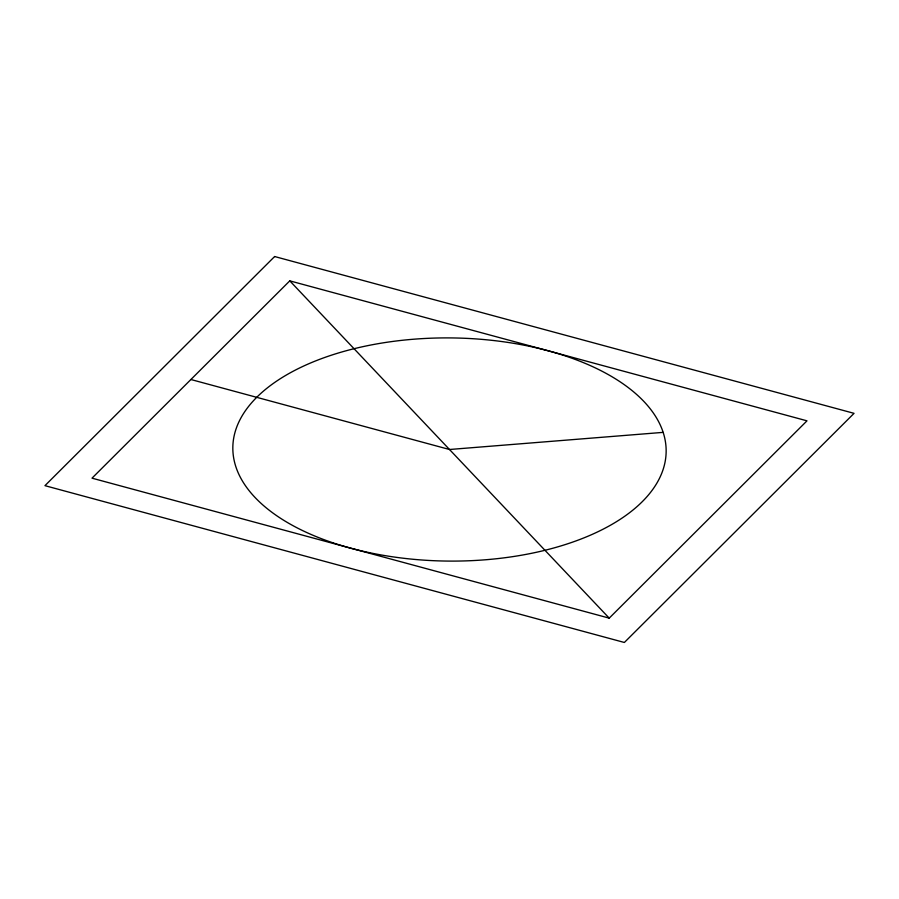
<?xml version="1.0" encoding="UTF-8"?>
<svg xmlns="http://www.w3.org/2000/svg" width="899" height="899" viewBox="0 0 899 899"><rect width="100%" height="100%" fill="white"/><g stroke="black" fill="none" stroke-linecap="round" stroke-linejoin="round"><path stroke-width="1.35" d="M289.781 280.859L92.013 478.167L609.219 618.141L806.987 420.833L289.781 280.859L609.219 618.141M663.069 432.374L449.5 449.5L190.903 379.513M274.633 256.53L44.95 485.662L624.367 642.47L854.05 413.338L274.633 256.53M332.742 542.749A216.648 111.577 0.5 0 0 665.923 455.973A216.648 111.577 0.5 0 0 349.846 349.778A216.648 111.577 0.5 0 0 332.742 542.749"/></g></svg>
